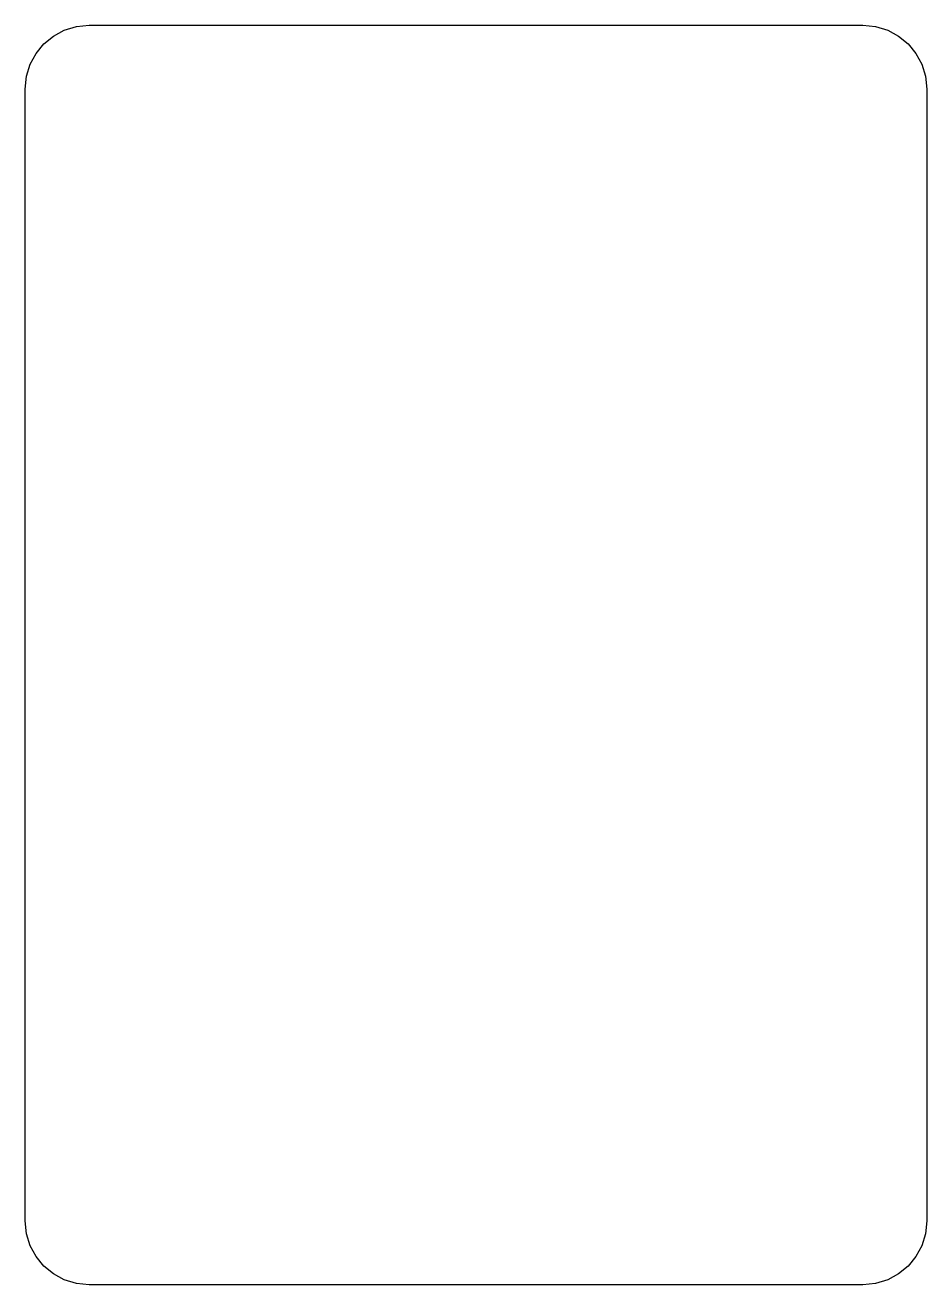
# Model space of a CAD drawing. Extents: x 0 to 63, y 0 to 88.
import ezdxf

# ---------------------------------------------------------------- set-up
doc = ezdxf.new("R2010")
doc.units = 0
doc.layers.add('Edge.Cuts', color=7, linetype='CONTINUOUS')

msp = doc.modelspace()

# ---------------------------------------------------------------- linework, layer by layer
at = {"layer": 'Edge.Cuts', "color": 5}
msp.add_lwpolyline([(4.492529, 87.98582), (58.507402, 87.98582), (59.412162, 87.895256), (60.253839, 87.635374), (61.014695, 87.223894), (61.676991, 86.678534), (62.222989, 86.017011), (62.634949, 85.257044), (62.895134, 84.416351), (62.985804, 83.51265), (62.985804, 4.48722), (62.895134, 3.583531), (62.634949, 2.74285), (62.222989, 1.982894), (61.676991, 1.321383), (61.014695, 0.776032), (60.253839, 0.364559), (59.412162, 0.104683), (58.507402, 0.01412), (4.492529, 0.01412), (3.587769, 0.104683), (2.746091, 0.364559), (1.985235, 0.776032), (1.322939, 1.321383), (0.776941, 1.982894), (0.36498, 2.74285), (0.104795, 3.583531), (0.014125, 4.48722), (0.014125, 83.51265), (0.104795, 84.416351), (0.36498, 85.257044), (0.776941, 86.017011), (1.322939, 86.678534), (1.985235, 87.223894), (2.746091, 87.635374), (3.587769, 87.895256), (4.492529, 87.98582)], close=True, dxfattribs=at)

doc.saveas('drawing.dxf')
